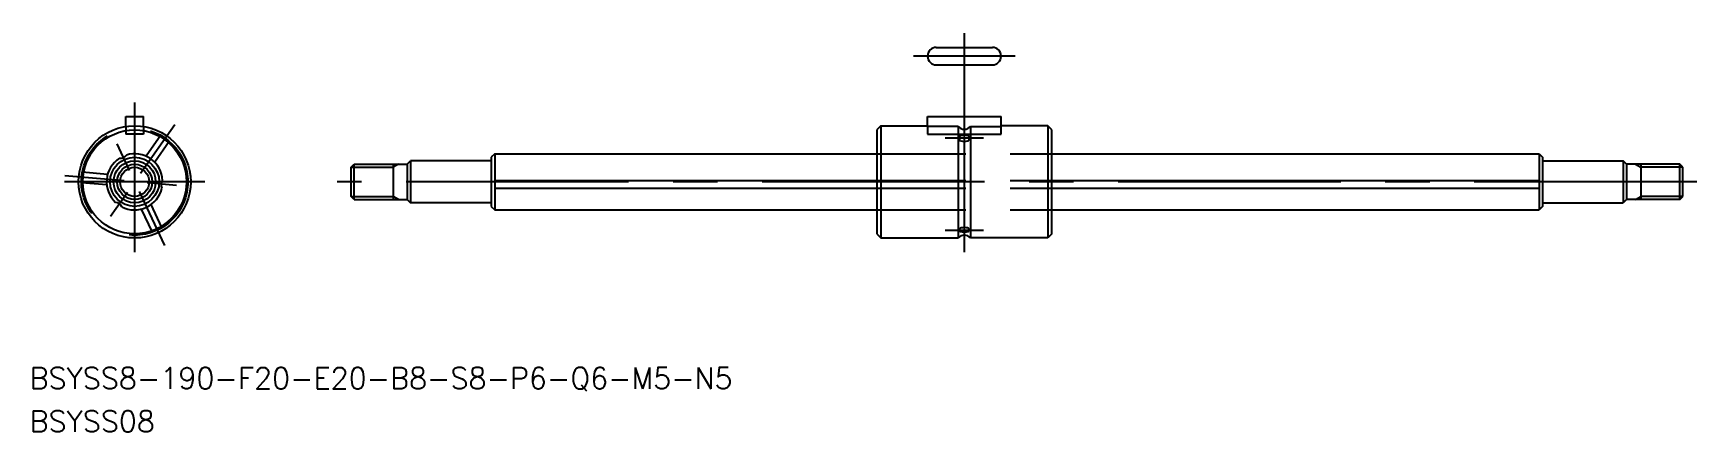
# Model space of a CAD drawing. Extents: x -14 to 223, y -36 to 21.
import ezdxf

# ---------------------------------------------------------------- set-up
doc = ezdxf.new("R2010")
doc.units = 0
doc.linetypes.add('CENTER', pattern=[50.8, 31.75, -6.35, 6.35, -6.35])
doc.linetypes.add('DASHED', pattern=[19.05, 12.7, -6.35])
doc.layers.get('0').update_dxf_attribs({"linetype": 'CONTINUOUS'})
doc.layers.add('CENTER', color=1, linetype='CENTER')
doc.styles.get("Standard").update_dxf_attribs({"font": 'txt.shx', "height": 3, "bigfont": 'bigfont.shx'})

# ---------------------------------------------------------------- blocks, each defined once
blk = doc.blocks.new('*U2')
at = {"color": 7, "linetype": 'CONTINUOUS'}
blk.add_text('BSYSS8-190-F20-E20-B8-S8-P6-Q6-M5-N5', height=3, dxfattribs=at).set_placement((-14.98, -29.48))
blk = doc.blocks.new('*U3')
at = {"color": 7, "linetype": 'CONTINUOUS'}
blk.add_text('BSYSS08', height=3, dxfattribs=at).set_placement((-14.98, -35.61))

msp = doc.modelspace()

# ---------------------------------------------------------------- linework, layer by layer
at = {"color": 7, "linetype": 'CONTINUOUS'}
for p, q in [((114.38, 19.17), (122.38, 19.17)), ((114.38, 16.67), (122.38, 16.67)), ((-1.25, 9.3), (1.25, 9.3)), ((-1.25, 7.9), (-1.25, 9.3)), ((1.25, 7.9), (1.25, 9.3)), ((106.48, 8), (105.88, 7.4)), ((105.88, 7.4), (105.88, -7.4)), ((106.48, 8), (113.13, 8)), ((106.48, 8), (106.48, -8)), ((113.13, 9.3), (123.63, 9.3)), ((113.13, 7.9), (113.13, 9.3)), ((117.48, 7.9), (113.13, 7.9)), ((117.48, 7.9), (117.48, -1.25)), ((119.28, 7.9), (119.28, -1.25)), ((119.28, 7.9), (123.63, 7.9)), ((123.63, 7.9), (123.63, 9.3)), ((130.28, 8), (123.63, 8)), ((130.28, 8), (130.28, -8)), ((130.88, 7.4), (130.28, 8)), ((130.88, -7.4), (130.88, 7.4)), ((30.88, 2.07), (31.31, 2.5)), ((31.31, -2.5), (31.31, 2.5)), ((31.31, 2.5), (38.88, 2.5)), ((36.88, 2.5), (36.88, -2.5)), ((38.88, 2.5), (39.38, 3)), ((38.88, 2.5), (38.88, -2.5)), ((50.88, 3), (39.38, 3)), ((39.38, 3), (39.38, -3)), ((51.38, 4), (50.88, 3.5)), ((50.88, 3.5), (50.88, -3.5)), ((51.38, 4), (105.88, 4)), ((51.38, 4), (51.38, -4)), ((130.88, 4), (200.38, 4)), ((200.38, 4), (200.88, 3.5)), ((200.38, 4), (200.38, -4)), ((200.88, 3.5), (200.88, -3.5)), ((200.88, 3), (212.38, 3)), ((212.88, 2.5), (212.38, 3)), ((212.38, 3), (212.38, -3)), ((212.88, 2.5), (212.88, -2.5)), ((220.45, 2.5), (212.88, 2.5)), ((214.88, 2.5), (214.88, -2.5)), ((220.45, -2.5), (220.45, 2.5)), ((220.88, 2.07), (220.45, 2.5)), ((30.88, -2.07), (30.88, 2.07)), ((51.38, 0.2), (105.88, 0.2)), ((130.88, 0.2), (200.38, 0.2)), ((220.88, -2.07), (220.88, 2.07)), ((31.31, -2.5), (30.88, -2.07)), ((51.38, -0.89), (105.88, -0.89)), ((117.48, -1.25), (117.48, -8)), ((119.28, -1.25), (119.28, -8)), ((130.88, -0.89), (200.38, -0.89)), ((220.45, -2.5), (220.88, -2.07)), ((31.31, -2.5), (38.88, -2.5)), ((38.88, -2.5), (39.38, -3)), ((50.88, -3), (39.38, -3)), ((50.88, -3.5), (51.38, -4)), ((51.38, -4), (105.88, -4)), ((130.88, -4), (200.38, -4)), ((200.88, -3.5), (200.38, -4)), ((200.88, -3), (212.38, -3)), ((212.88, -2.5), (212.38, -3)), ((220.45, -2.5), (212.88, -2.5)), ((105.88, -7.4), (106.48, -8)), ((106.48, -8), (117.48, -8)), ((130.28, -8), (119.28, -8)), ((130.88, -7.4), (130.28, -8))]:
    msp.add_line(p, q, dxfattribs=at)
at = {"color": 3, "linetype": 'DASHED'}
for p, q in [((-1.25, 7.9), (-1.25, 6.8)), ((1.25, 7.9), (1.25, 6.8)), ((113.13, 7.9), (113.13, 6.8)), ((123.63, 6.8), (123.63, 7.9)), ((1.25, 6.8), (-1.25, 6.8)), ((3.72, 6.63), (1.64, 3.65)), ((4.95, 5.76), (2.87, 2.79)), ((113.13, 6.8), (123.63, 6.8)), ((105.88, 4), (130.88, 4)), ((-7.47, 1.41), (-3.85, 1.09)), ((105.88, 0.2), (130.88, 0.2)), ((-7.6, -0.09), (-3.98, -0.4)), ((105.88, -0.89), (130.88, -0.89)), ((2.54, -7.16), (0.99, -3.87)), ((3.9, -6.52), (2.35, -3.24)), ((105.88, -4), (130.88, -4))]:
    msp.add_line(p, q, dxfattribs=at)
at = {"color": 3, "linetype": 'CONTINUOUS'}
for p, q in [((37.63, 2.5), (36.88, 2.07)), ((214.13, 2.5), (214.88, 2.07)), ((30.88, 2.07), (36.88, 2.07)), ((220.88, 2.07), (214.88, 2.07)), ((30.88, -2.07), (36.88, -2.07)), ((37.63, -2.5), (36.88, -2.07)), ((214.13, -2.5), (214.88, -2.07)), ((220.88, -2.07), (214.88, -2.07))]:
    msp.add_line(p, q, dxfattribs=at)
at = {"color": 7, "linetype": 'CONTINUOUS'}
for radius in [8, 7.4, 3.5, 3, 2.5]:
    msp.add_circle((0, 0), radius, dxfattribs=at)
at = {"color": 3, "linetype": 'DASHED'}
msp.add_circle((0, 0), 7.6, dxfattribs=at)
at = {"color": 3, "linetype": 'CONTINUOUS'}
msp.add_circle((0, 0), 2.07, dxfattribs=at)
at = {"color": 7, "linetype": 'CONTINUOUS'}
for centre, radius, start, end in [((114.38, 17.92), 1.25, 90, 270), ((122.38, 17.92), 1.25, 270, 90), ((118.38, 8.7), 1.2, 221.6061, 318.3939), ((118, 6.22), 0.373, 115.6326, 179.0406), ((118.06, 6.23), 0.436, 180.0897, 241.7018), ((118.38, 4.52), 2.11, 75.1981, 104.8019), ((118.38, 7.56), 1.79, 253.1317, 286.8683), ((118.69, 6.23), 0.436, 298.2982, 359.9103), ((118.76, 6.22), 0.373, 0.9594, 64.3674), ((0, 0), 4, 122.8517, 227.1483), ((-2.03, 4.35), 1, 261.8771, 328.1229), ((0, 0), 4, 2.8517, 107.1483), ((4.78, -0.42), 1, 141.8771, 208.1229), ((0, 0), 4, 242.8517, 347.1483), ((-2.75, -3.93), 1, 21.8771, 88.1229), ((117.94, -6.89), 0.316, 98.5591, 178.1451), ((117.91, -6.85), 0.286, 186.0043, 215.9373), ((117.84, -6.88), 0.205, 219.7159, 247.6513), ((118.38, -4.98), 2.18, 253.584, 286.416), ((118.38, -8.83), 2.31, 77.9776, 102.0224), ((118.81, -6.89), 0.316, 1.8549, 81.4409), ((118.92, -6.88), 0.205, 292.3487, 320.2841), ((118.84, -6.85), 0.286, 324.0627, 353.9957), ((118.38, -8.81), 1.21, 42.075, 137.925)]:
    msp.add_arc(centre, radius, start, end, dxfattribs=at)
at = {"layer": 'CENTER', "color": 1, "linetype": 'CENTER'}
for p, q in [((118.38, 21.17), (118.38, -10)), ((125.63, 17.92), (111.13, 17.92)), ((0, 11.3), (0, -10)), ((0.86, 1.23), (5.74, 8.19)), ((-2.54, 5.44), (-0.76, 1.63)), ((121.13, 6.23), (115.63, 6.23)), ((10, 0), (-10, 0)), ((-1.49, 0.13), (-9.96, 0.87)), ((222.88, 0), (28.88, 0)), ((-3.44, -4.91), (-1.03, -1.47)), ((0.64, -1.36), (4.26, -9.05)), ((5.98, -0.52), (1.79, -0.16)), ((115.63, -6.88), (121.13, -6.88))]:
    msp.add_line(p, q, dxfattribs=at)

# ---------------------------------------------------------------- block references
at = {"color": 7, "linetype": 'CONTINUOUS'}
for name in ['*U2', '*U3']:
    msp.add_blockref(name, (0, 0), dxfattribs=at)

doc.saveas('drawing.dxf')
